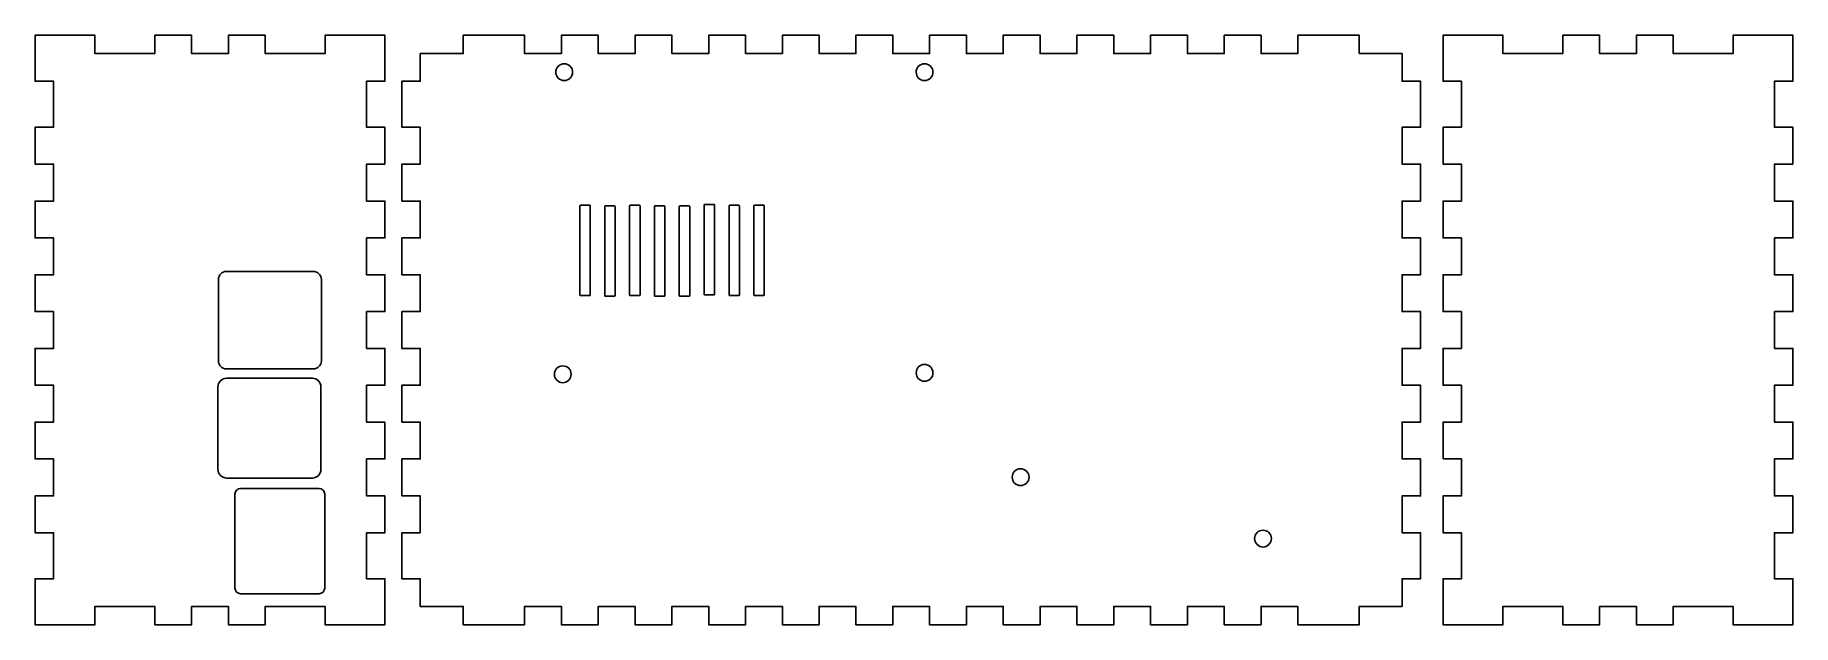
# Model space of a CAD drawing. Extents: x 0 to 286, y 0 to 96.
import ezdxf

# ---------------------------------------------------------------- set-up
doc = ezdxf.new("R2010")
doc.units = 0
doc.layers.get('0').update_dxf_attribs({"linetype": 'CONTINUOUS'})
doc.layers.add('Imprimir', color=7, linetype='CONTINUOUS')

msp = doc.modelspace()

# ---------------------------------------------------------------- linework, layer by layer
at = {"color": 5}
for points in [[(57.050034, 33.049971), (57.050034, 27.049955), (54.05004, 27.049955), (54.05004, 21.049967), (57.050034, 21.049967), (57.050034, 15.049954), (54.05004, 15.049954), (54.05004, 7.549952), (57.050034, 7.549952), (57.050034, 0.049924), (47.300047, 0.049924), (47.300047, 3.049946), (37.550031, 3.049946), (37.550031, 0.049924), (31.550009, 0.049924), (31.550009, 3.049946), (25.550019, 3.049946), (25.550019, 0.049924), (19.550003, 0.049924), (19.550003, 3.049946), (9.799987, 3.049946), (9.799987, 0.049924), (0.05, 0.049924), (0.05, 7.549952), (3.049994, 7.549952), (3.049994, 15.049954), (0.05, 15.049954), (0.05, 21.049967), (3.049994, 21.049967), (3.049994, 27.049955), (0.05, 27.049955), (0.05, 33.049971), (3.049994, 33.049971), (3.049994, 39.049959), (0.05, 39.049959), (0.05, 45.049978), (3.049994, 45.049978), (3.049994, 51.049994), (0.05, 51.049994), (0.05, 57.049982), (3.049994, 57.049982), (3.049994, 63.049999), (0.05, 63.049999), (0.05, 69.049985), (3.049994, 69.049985), (3.049994, 75.050018), (0.05, 75.050018), (0.05, 81.050034), (3.049994, 81.050034), (3.049994, 88.550005), (0.05, 88.550005), (0.05, 96.050004), (9.799987, 96.050004), (9.799987, 93.05001), (19.550003, 93.05001), (19.550003, 96.050004), (25.550019, 96.050004), (25.550019, 93.05001), (31.550009, 93.05001), (31.550009, 96.050004), (37.550031, 96.050004), (37.550031, 93.05001), (47.300047, 93.05001), (47.300047, 96.050004), (57.050034, 96.050004), (57.050034, 88.550005), (54.05004, 88.550005), (54.05004, 81.050034), (57.050034, 81.050034), (57.050034, 75.050018), (54.05004, 75.050018), (54.05004, 69.049985), (57.050034, 69.049985), (57.050034, 63.049999), (54.05004, 63.049999), (54.05004, 57.049982), (57.050034, 57.049982), (57.050034, 51.049994), (54.05004, 51.049994), (54.05004, 45.049978), (57.050034, 45.049978), (57.050034, 39.049959), (54.05004, 39.049959), (54.05004, 33.049971), (57.050034, 33.049971)], [(229.467932, 27.049938), (229.467932, 33.049943), (232.467954, 33.049943), (232.467954, 39.049948), (229.467932, 39.049948), (229.467932, 45.049956), (232.467954, 45.049956), (232.467954, 51.049961), (229.467932, 51.049961), (229.467932, 57.049965), (232.467954, 57.049965), (232.467954, 63.04997), (229.467932, 63.04997), (229.467932, 69.049974), (232.467954, 69.049974), (232.467954, 75.049981), (229.467932, 75.049981), (229.467932, 81.049981), (232.467954, 81.049981), (232.467954, 88.55), (229.467932, 88.55), (229.467932, 96.049999), (239.217948, 96.049999), (239.217948, 93.049976), (248.967964, 93.049976), (248.967964, 96.049999), (254.967988, 96.049999), (254.967988, 93.049976), (260.967976, 93.049976), (260.967976, 96.049999), (266.967993, 96.049999), (266.967993, 93.049976), (276.718006, 93.049976), (276.718006, 96.049999), (286.468002, 96.049999), (286.468002, 88.55), (283.468008, 88.55), (283.468008, 81.049981), (286.468002, 81.049981), (286.468002, 75.049981), (283.468008, 75.049981), (283.468008, 69.049974), (286.468002, 69.049974), (286.468002, 63.04997), (283.468008, 63.04997), (283.468008, 57.049965), (286.468002, 57.049965), (286.468002, 51.049961), (283.468008, 51.049961), (283.468008, 45.049956), (286.468002, 45.049956), (286.468002, 39.049948), (283.468008, 39.049948), (283.468008, 33.049943), (286.468002, 33.049943), (286.468002, 27.049938), (283.468008, 27.049938), (283.468008, 21.049933), (286.468002, 21.049933), (286.468002, 15.049931), (283.468008, 15.049931), (283.468008, 7.549921), (286.468002, 7.549921), (286.468002, 0.049916), (276.718006, 0.049916), (276.718006, 3.049918), (266.967993, 3.049918), (266.967993, 0.049916), (260.967976, 0.049916), (260.967976, 3.049918), (254.967988, 3.049918), (254.967988, 0.049916), (248.967964, 0.049916), (248.967964, 3.049918), (239.217948, 3.049918), (239.217948, 0.049916), (229.467932, 0.049916), (229.467932, 7.549921), (232.467954, 7.549921), (232.467954, 15.049931), (229.467932, 15.049931), (229.467932, 21.049933), (232.467954, 21.049933), (232.467954, 27.049938), (229.467932, 27.049938)], [(31.229105, 57.588081), (45.365763, 57.588081)], [(29.905285, 43.030862), (29.905285, 56.264233)], [(46.689583, 56.264233), (46.689583, 43.030862)], [(46.689583, 56.264233), (46.689583, 56.264233)], [(45.365763, 41.707014), (31.229105, 41.707014)], [(31.233169, 40.195372), (45.225894, 40.195372)], [(29.837383, 25.349185), (29.837383, 38.799557)], [(46.62168, 38.799557), (46.62168, 25.349185)], [(46.62168, 38.799557), (46.62168, 38.799557)], [(45.225894, 23.953399), (31.233169, 23.953399)], [(32.61242, 6.03257), (32.61242, 21.345581)], [(33.528062, 22.261222), (46.315384, 22.261222)], [(47.231026, 21.345581), (47.231026, 6.03257)], [(47.231026, 21.345581), (47.231026, 21.345581)], [(46.315384, 5.116928), (33.528062, 5.116928)]]:
    msp.add_lwpolyline(points, close=True, dxfattribs=at)
for points in [[(29.905285, 56.264233), (29.905285, 56.997644), (30.495694, 57.588081), (31.229105, 57.588081)], [(45.365763, 57.588081), (46.099174, 57.588081), (46.689583, 56.997644), (46.689583, 56.264233)], [(31.229105, 41.707014), (30.495694, 41.707014), (29.905285, 42.297451), (29.905285, 43.030862)], [(46.689583, 43.030862), (46.689583, 42.297451), (46.099174, 41.707014), (45.365763, 41.707014)], [(29.837383, 38.799557), (29.837383, 39.572846), (30.459909, 40.195372), (31.233169, 40.195372)], [(45.225894, 40.195372), (45.999154, 40.195372), (46.62168, 39.572846), (46.62168, 38.799557)], [(31.233169, 23.953399), (30.459909, 23.953399), (29.837383, 24.575924), (29.837383, 25.349185)], [(46.62168, 25.349185), (46.62168, 24.575924), (45.999154, 23.953399), (45.225894, 23.953399)], [(32.61242, 21.345581), (32.61242, 21.852847), (33.020796, 22.261222), (33.528062, 22.261222)], [(46.315384, 22.261222), (46.822651, 22.261222), (47.231026, 21.852847), (47.231026, 21.345581)], [(33.528062, 5.116928), (33.020796, 5.116928), (32.61242, 5.525303), (32.61242, 6.03257)], [(47.231026, 6.03257), (47.231026, 5.525303), (46.822651, 5.116928), (46.315384, 5.116928)]]:
    msp.add_open_spline(points, degree=3, dxfattribs=at)
at = {"layer": 'Imprimir', "color": 5}
for points in [[(59.804417, 33.049978), (59.804417, 39.049998), (62.804422, 39.049998), (62.804422, 45.049992), (59.804417, 45.049992), (59.804417, 51.050015), (62.804422, 51.050015), (62.804422, 57.050034), (59.804417, 57.050034), (59.804417, 63.050029), (62.804422, 63.050029), (62.804422, 69.050051), (59.804417, 69.050051), (59.804417, 75.050045), (62.804422, 75.050045), (62.804422, 81.050096), (59.804417, 81.050096), (59.804417, 88.550101), (62.804422, 88.550101), (62.804422, 93.05011), (69.804433, 93.05011), (69.804433, 96.050135), (79.804449, 96.050135), (79.804449, 93.05011), (85.80446, 93.05011), (85.80446, 96.050135), (91.804467, 96.050135), (91.804467, 93.05011), (97.804477, 93.05011), (97.804477, 96.050135), (103.804487, 96.050135), (103.804487, 93.05011), (109.804498, 93.05011), (109.804498, 96.050135), (115.804505, 96.050135), (115.804505, 93.05011), (121.804515, 93.05011), (121.804515, 96.050135), (127.804525, 96.050135), (127.804525, 93.05011), (133.804536, 93.05011), (133.804536, 96.050135), (139.804546, 96.050135), (139.804546, 93.05011), (145.804553, 93.05011), (145.804553, 96.050135), (151.804564, 96.050135), (151.804564, 93.05011), (157.804574, 93.05011), (157.804574, 96.050135), (163.804584, 96.050135), (163.804584, 93.05011), (169.804591, 93.05011), (169.804591, 96.050135), (175.804602, 96.050135), (175.804602, 93.05011), (181.804612, 93.05011), (181.804612, 96.050135), (187.804622, 96.050135), (187.804622, 93.05011), (193.804632, 93.05011), (193.804632, 96.050135), (199.804647, 96.050135), (199.804647, 93.05011), (205.804657, 93.05011), (205.804657, 96.050135), (215.804672, 96.050135), (215.804672, 93.05011), (222.804682, 93.05011), (222.804682, 88.550101), (225.804687, 88.550101), (225.804687, 81.050096), (222.804682, 81.050096), (222.804682, 75.050045), (225.804687, 75.050045), (225.804687, 69.050051), (222.804682, 69.050051), (222.804682, 63.050029), (225.804687, 63.050029), (225.804687, 57.050034), (222.804682, 57.050034), (222.804682, 51.050015), (225.804687, 51.050015), (225.804687, 45.049992), (222.804682, 45.049992), (222.804682, 39.049998), (225.804687, 39.049998), (225.804687, 33.049978), (222.804682, 33.049978), (222.804682, 27.049973), (225.804687, 27.049973), (225.804687, 21.04995), (222.804682, 21.04995), (222.804682, 15.049931), (225.804687, 15.049931), (225.804687, 7.549925), (222.804682, 7.549925), (222.804682, 3.049914), (215.804672, 3.049914), (215.804672, 0.04992), (205.804657, 0.04992), (205.804657, 3.049914), (199.804647, 3.049914), (199.804647, 0.04992), (193.804632, 0.04992), (193.804632, 3.049914), (187.804622, 3.049914), (187.804622, 0.04992), (181.804612, 0.04992), (181.804612, 3.049914), (175.804602, 3.049914), (175.804602, 0.04992), (169.804591, 0.04992), (169.804591, 3.049914), (163.804584, 3.049914), (163.804584, 0.04992), (157.804574, 0.04992), (157.804574, 3.049914), (151.804564, 3.049914), (151.804564, 0.04992), (145.804553, 0.04992), (145.804553, 3.049914), (139.804546, 3.049914), (139.804546, 0.04992), (133.804536, 0.04992), (133.804536, 3.049914), (127.804525, 3.049914), (127.804525, 0.04992), (121.804515, 0.04992), (121.804515, 3.049914), (115.804505, 3.049914), (115.804505, 0.04992), (109.804498, 0.04992), (109.804498, 3.049914), (103.804487, 3.049914), (103.804487, 0.04992), (97.804477, 0.04992), (97.804477, 3.049914), (91.804467, 3.049914), (91.804467, 0.04992), (85.80446, 0.04992), (85.80446, 3.049914), (79.804449, 3.049914), (79.804449, 0.04992), (69.804433, 0.04992), (69.804433, 3.049914), (62.804422, 3.049914), (62.804422, 7.549925), (59.804417, 7.549925), (59.804417, 15.049931), (62.804422, 15.049931), (62.804422, 21.04995), (59.804417, 21.04995), (59.804417, 27.049973), (62.804422, 27.049973), (62.804422, 33.049978), (59.804417, 33.049978)], [(84.895594, 90.038203), (84.895594, 90.038203)], [(143.612598, 90.038203), (143.612598, 90.038203)], [(88.827457, 53.74566), (88.827457, 68.272613)], [(88.919078, 68.364251), (90.423802, 68.364251)], [(90.51542, 68.272613), (90.51542, 53.74566)], [(92.875145, 53.625067), (92.875145, 68.152048)], [(92.966765, 68.243686), (94.471484, 68.243686)], [(94.563107, 68.152048), (94.563107, 53.625067)], [(96.922815, 53.74566), (96.922815, 68.272613)], [(97.014436, 68.364251), (98.519157, 68.364251)], [(98.610778, 68.272613), (98.610778, 53.74566)], [(100.970488, 53.625067), (100.970488, 68.152048)], [(101.062106, 68.243686), (102.56683, 68.243686)], [(102.658451, 68.152048), (102.658451, 53.625067)], [(105.018159, 53.625067), (105.018159, 68.152048)], [(105.109776, 68.243686), (106.614503, 68.243686)], [(106.706121, 68.152048), (106.706121, 53.625067)], [(109.065821, 53.866226), (109.065821, 68.393207)], [(109.157444, 68.484816), (110.662165, 68.484816)], [(110.753786, 68.393207), (110.753786, 53.866226)], [(113.113494, 53.74566), (113.113494, 68.272613)], [(113.205117, 68.364251), (114.709836, 68.364251)], [(114.801459, 68.272613), (114.801459, 53.74566)], [(117.161158, 53.74566), (117.161158, 68.272613)], [(117.252779, 68.364251), (118.7575, 68.364251)], [(118.849121, 68.272613), (118.849121, 53.74566)], [(90.423802, 53.654023), (88.919078, 53.654023)], [(90.423802, 53.654023), (90.423802, 53.654023)], [(94.471484, 53.533458), (92.966765, 53.533458)], [(94.471484, 53.533458), (94.471484, 53.533458)], [(98.519157, 53.654023), (97.014436, 53.654023)], [(98.519157, 53.654023), (98.519157, 53.654023)], [(102.56683, 53.533458), (101.062106, 53.533458)], [(102.56683, 53.533458), (102.56683, 53.533458)], [(106.614503, 53.533458), (105.109776, 53.533458)], [(106.614503, 53.533458), (106.614503, 53.533458)], [(110.662165, 53.774616), (109.157444, 53.774616)], [(110.662165, 53.774616), (110.662165, 53.774616)], [(114.709836, 53.654023), (113.205117, 53.654023)], [(114.709836, 53.654023), (114.709836, 53.654023)], [(118.7575, 53.654023), (117.252779, 53.654023)], [(118.7575, 53.654023), (118.7575, 53.654023)], [(84.654455, 40.843354), (84.654455, 40.843354)], [(143.612598, 41.084513), (143.612598, 41.084513)], [(159.26014, 24.086947), (159.26014, 24.086947)], [(198.760208, 14.086929), (198.760208, 14.086929)]]:
    msp.add_lwpolyline(points, close=True, dxfattribs=at)
for points in [[(84.895594, 90.038203), (84.895593, 90.401383), (85.039857, 90.749689), (85.296649, 91.006497)], [(85.29665, 89.069911), (85.039858, 89.326718), (84.895593, 89.675023), (84.895594, 90.038203)], [(85.296649, 91.006497), (85.553442, 91.263304), (85.901728, 91.407577), (86.264888, 91.407576)], [(86.264888, 88.668832), (85.901729, 88.668832), (85.553443, 88.813104), (85.29665, 89.069911)], [(86.264888, 91.407576), (86.628047, 91.407576), (86.976332, 91.263302), (87.233123, 91.006495)], [(87.634177, 90.038203), (87.634178, 89.281922), (87.021127, 88.668834), (86.264888, 88.668832)], [(87.233123, 91.006495), (87.489915, 90.749687), (87.634178, 90.401382), (87.634177, 90.038203)], [(143.612598, 90.038203), (143.612597, 90.401382), (143.75686, 90.749687), (144.013652, 91.006495)], [(144.981887, 88.668832), (144.225648, 88.668834), (143.612597, 89.281922), (143.612598, 90.038203)], [(144.013652, 91.006495), (144.270443, 91.263302), (144.618728, 91.407576), (144.981887, 91.407576)], [(144.981887, 91.407576), (145.345046, 91.407576), (145.693332, 91.263303), (145.950124, 91.006496)], [(145.950123, 89.069912), (145.693331, 88.813105), (145.345046, 88.668832), (144.981887, 88.668832)], [(146.351178, 90.038203), (146.351179, 89.675023), (146.206915, 89.326719), (145.950123, 89.069912)], [(145.950124, 91.006496), (146.206916, 90.749688), (146.35118, 90.401383), (146.351178, 90.038203)], [(88.827457, 68.272613), (88.827457, 68.323385), (88.868317, 68.364251), (88.919078, 68.364251)], [(90.423802, 68.364251), (90.474557, 68.364251), (90.51542, 68.323385), (90.51542, 68.272613)], [(92.875145, 68.152048), (92.875145, 68.20282), (92.916005, 68.243686), (92.966765, 68.243686)], [(94.471484, 68.243686), (94.522241, 68.243686), (94.563107, 68.20282), (94.563107, 68.152048)], [(96.922815, 68.272613), (96.922815, 68.323385), (96.963675, 68.364251), (97.014436, 68.364251)], [(98.519157, 68.364251), (98.569915, 68.364251), (98.610778, 68.323385), (98.610778, 68.272613)], [(100.970488, 68.152048), (100.970488, 68.20282), (101.011348, 68.243686), (101.062106, 68.243686)], [(102.56683, 68.243686), (102.617588, 68.243686), (102.658451, 68.20282), (102.658451, 68.152048)], [(105.018159, 68.152048), (105.018159, 68.20282), (105.059022, 68.243686), (105.109776, 68.243686)], [(106.614503, 68.243686), (106.665258, 68.243686), (106.706121, 68.20282), (106.706121, 68.152048)], [(109.065821, 68.393207), (109.065821, 68.44395), (109.106683, 68.484816), (109.157444, 68.484816)], [(110.662165, 68.484816), (110.712923, 68.484816), (110.753786, 68.44395), (110.753786, 68.393207)], [(113.113494, 68.272613), (113.113494, 68.323385), (113.154357, 68.364251), (113.205117, 68.364251)], [(114.709836, 68.364251), (114.760596, 68.364251), (114.801459, 68.323385), (114.801459, 68.272613)], [(117.161158, 68.272613), (117.161158, 68.323385), (117.202024, 68.364251), (117.252779, 68.364251)], [(118.7575, 68.364251), (118.808261, 68.364251), (118.849121, 68.323385), (118.849121, 68.272613)], [(88.919078, 53.654023), (88.868317, 53.654023), (88.827457, 53.694889), (88.827457, 53.74566)], [(90.51542, 53.74566), (90.51542, 53.694889), (90.474557, 53.654023), (90.423802, 53.654023)], [(92.966765, 53.533458), (92.916005, 53.533458), (92.875145, 53.574323), (92.875145, 53.625067)], [(94.563107, 53.625067), (94.563107, 53.574323), (94.522241, 53.533458), (94.471484, 53.533458)], [(97.014436, 53.654023), (96.963675, 53.654023), (96.922815, 53.694889), (96.922815, 53.74566)], [(98.610778, 53.74566), (98.610778, 53.694889), (98.569915, 53.654023), (98.519157, 53.654023)], [(101.062106, 53.533458), (101.011348, 53.533458), (100.970488, 53.574323), (100.970488, 53.625067)], [(102.658451, 53.625067), (102.658451, 53.574323), (102.617588, 53.533458), (102.56683, 53.533458)], [(105.109776, 53.533458), (105.059022, 53.533458), (105.018159, 53.574323), (105.018159, 53.625067)], [(106.706121, 53.625067), (106.706121, 53.574323), (106.665258, 53.533458), (106.614503, 53.533458)], [(109.157444, 53.774616), (109.106683, 53.774616), (109.065821, 53.815482), (109.065821, 53.866226)], [(110.753786, 53.866226), (110.753786, 53.815482), (110.712923, 53.774616), (110.662165, 53.774616)], [(113.205117, 53.654023), (113.154357, 53.654023), (113.113494, 53.694889), (113.113494, 53.74566)], [(114.801459, 53.74566), (114.801459, 53.694889), (114.760596, 53.654023), (114.709836, 53.654023)], [(117.252779, 53.654023), (117.202024, 53.654023), (117.161158, 53.694889), (117.161158, 53.74566)], [(118.849121, 53.74566), (118.849121, 53.694889), (118.808261, 53.654023), (118.7575, 53.654023)], [(85.055509, 39.875061), (84.798717, 40.131868), (84.654454, 40.480174), (84.654455, 40.843354)], [(84.654455, 40.843354), (84.654469, 41.599625), (85.267518, 42.212696), (86.023746, 42.212696)], [(86.023746, 42.212696), (86.779975, 42.212696), (87.393023, 41.599625), (87.393038, 40.843354)], [(87.393038, 40.843354), (87.393039, 40.480174), (87.248775, 40.131868), (86.991983, 39.875061)], [(144.981887, 39.715142), (144.225648, 39.715144), (143.612597, 40.328232), (143.612598, 41.084513)], [(143.612598, 41.084513), (143.612613, 41.840783), (144.225659, 42.453854), (144.981887, 42.453855)], [(144.981887, 42.453855), (145.738115, 42.453855), (146.351164, 41.840784), (146.351178, 41.084513)], [(145.950123, 40.116222), (145.693331, 39.859415), (145.345046, 39.715142), (144.981887, 39.715142)], [(146.351178, 41.084513), (146.351179, 40.721333), (146.206915, 40.373028), (145.950123, 40.116222)], [(86.023746, 39.47398), (85.660587, 39.47398), (85.312301, 39.618253), (85.055509, 39.875061)], [(86.991983, 39.875061), (86.735191, 39.618253), (86.386906, 39.47398), (86.023746, 39.47398)], [(159.26014, 24.086947), (159.260153, 24.843219), (159.873202, 25.456292), (160.629432, 25.456292)], [(159.661196, 23.118656), (159.404404, 23.375462), (159.26014, 23.723767), (159.26014, 24.086947)], [(160.629432, 22.717576), (160.266273, 22.717576), (159.917988, 22.861849), (159.661196, 23.118656)], [(160.629432, 25.456292), (161.385661, 25.456292), (161.99871, 24.843219), (161.998723, 24.086947)], [(161.597668, 23.118656), (161.340876, 22.861849), (160.992591, 22.717576), (160.629432, 22.717576)], [(161.998723, 24.086947), (161.998724, 23.723767), (161.85446, 23.375462), (161.597668, 23.118656)], [(198.760208, 14.086929), (198.760221, 14.843201), (199.373269, 15.456274), (200.129499, 15.456274)], [(200.129499, 15.456274), (200.885729, 15.456275), (201.498778, 14.843202), (201.498791, 14.086929)], [(199.161263, 13.118638), (198.904471, 13.375445), (198.760207, 13.72375), (198.760208, 14.086929)], [(200.129499, 12.717558), (199.76634, 12.717559), (199.418055, 12.861831), (199.161263, 13.118638)], [(201.097735, 13.118637), (200.840943, 12.861831), (200.492658, 12.717558), (200.129499, 12.717558)], [(201.498791, 14.086929), (201.498792, 13.723749), (201.354528, 13.375444), (201.097735, 13.118637)]]:
    msp.add_open_spline(points, degree=3, dxfattribs=at)

doc.saveas('drawing.dxf')
